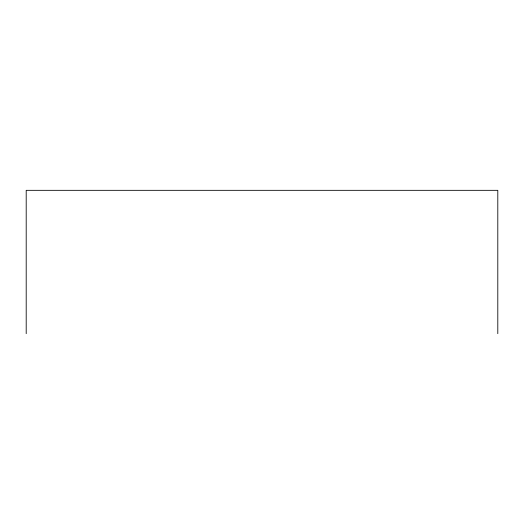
<?xml version="1.0" encoding="UTF-8"?>
<svg xmlns="http://www.w3.org/2000/svg" width="524" height="524" viewBox="0 0 524 524"><rect width="100%" height="100%" fill="white"/><g stroke="black" fill="none" stroke-linecap="round" stroke-linejoin="round"><path stroke-width="0.79" d="M497.8 333.67L497.8 190.33L26.2 190.33L26.2 333.67"/></g></svg>
